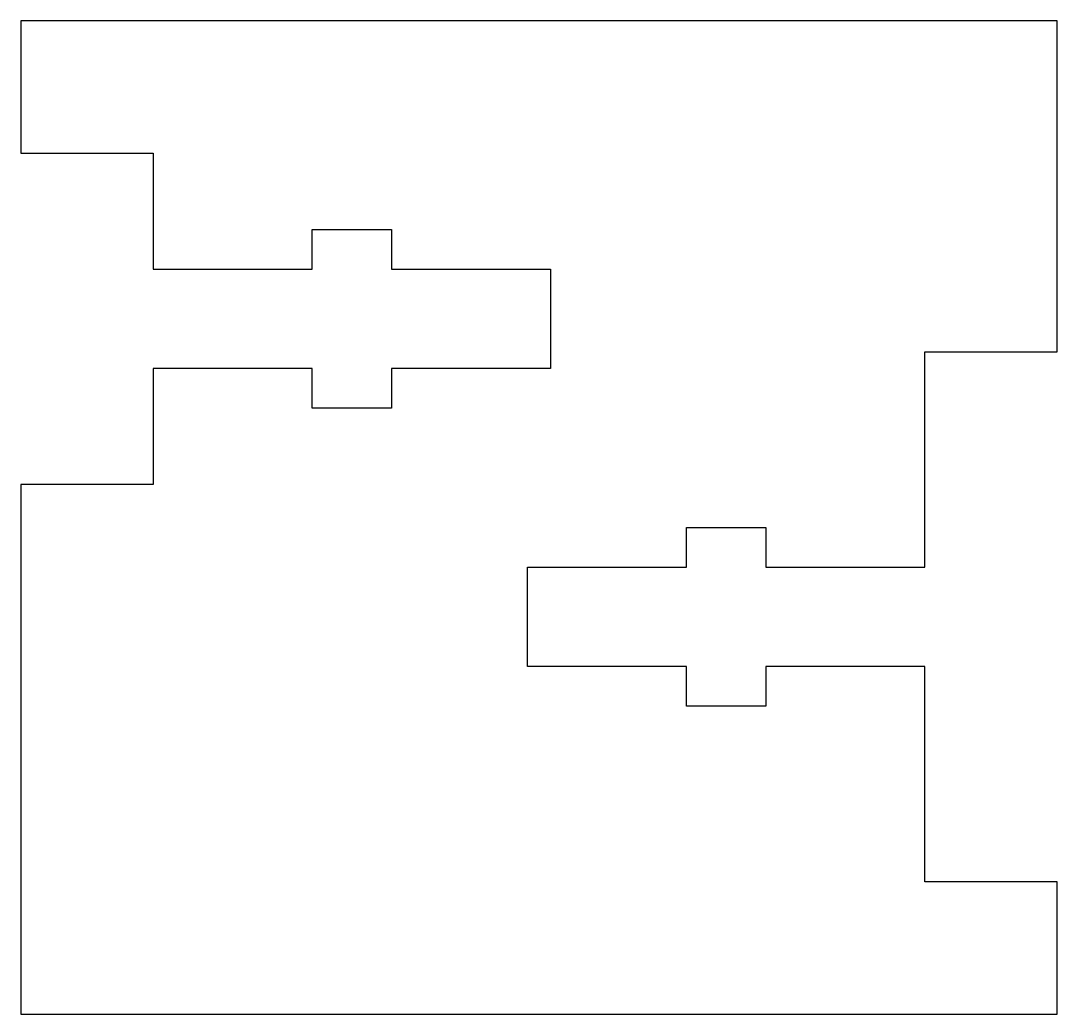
# Model space of a CAD drawing. Header units: millimetres. Extents: x -4 to 27.3, y -16 to 14.
import ezdxf

# ---------------------------------------------------------------- set-up
doc = ezdxf.new("R2010")
doc.units = ezdxf.units.MM

msp = doc.modelspace()

# ---------------------------------------------------------------- linework, layer by layer
msp.add_lwpolyline([(27.3, 4), (27.3, 14), (-4, 14), (-4, 10), (0, 10), (0, 6.5), (4.8, 6.5), (4.8, 7.7), (7.2, 7.7), (7.2, 6.5), (12, 6.5), (12, 3.5), (7.2, 3.5), (7.2, 2.3), (4.8, 2.3), (4.8, 3.5), (0, 3.5), (0, 0), (-4, 0), (-4, -16), (27.3, -16), (27.3, -12), (23.3, -12), (23.3, -5.5), (18.5, -5.5), (18.5, -6.7), (16.1, -6.7), (16.1, -5.5), (11.3, -5.5), (11.3, -2.5), (16.1, -2.5), (16.1, -1.3), (18.5, -1.3), (18.5, -2.5), (23.3, -2.5), (23.3, 4)], close=True)

doc.saveas('drawing.dxf')
